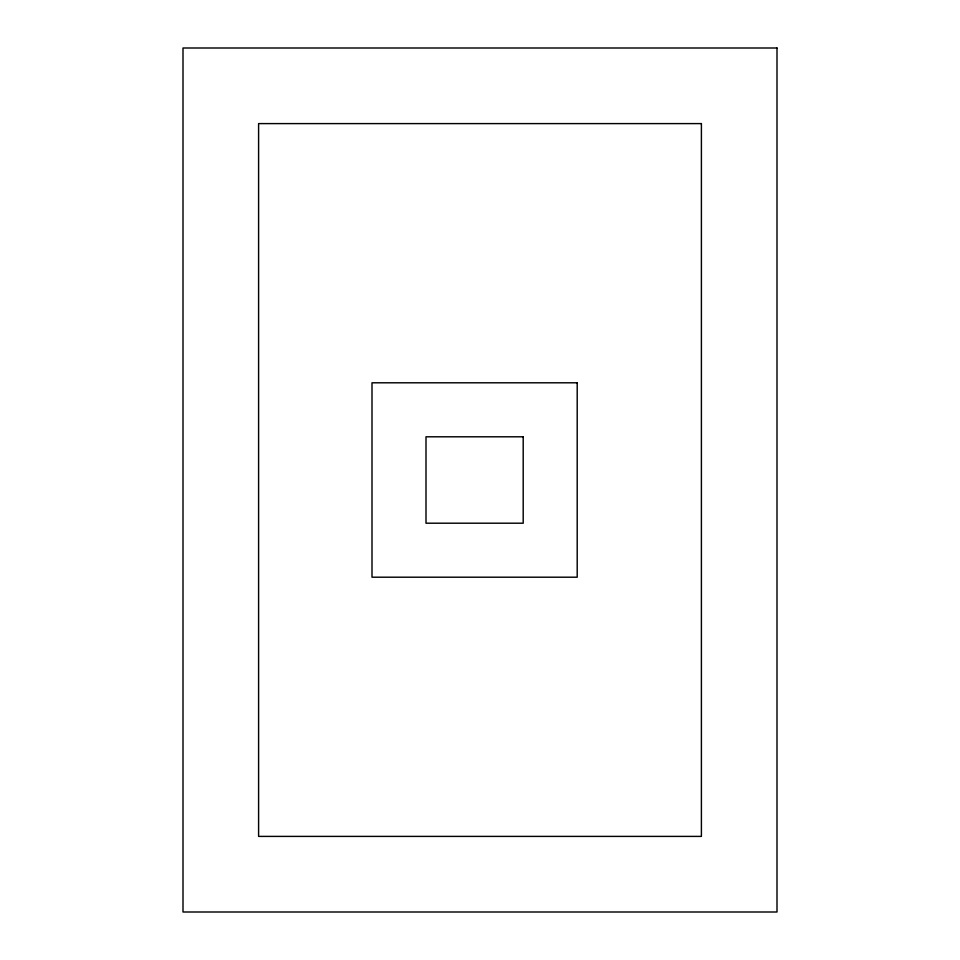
<?xml version="1.0" encoding="UTF-8"?>
<svg xmlns="http://www.w3.org/2000/svg" width="960" height="960" viewBox="0 0 960 960"><rect width="100%" height="100%" fill="white"/><g stroke="black" fill="none" stroke-linecap="round" stroke-linejoin="round"><path stroke-width="1.44" d="M777 48L183 48L183 912L777 912L777 48M701.4 123.6L258.6 123.6L258.6 836.4L701.4 836.4L701.4 123.6M577.2 382.8L372 382.8L372 577.2L577.2 577.2L577.2 382.8M523.2 436.8L426 436.8L426 523.2L523.2 523.2L523.2 436.8"/></g></svg>
